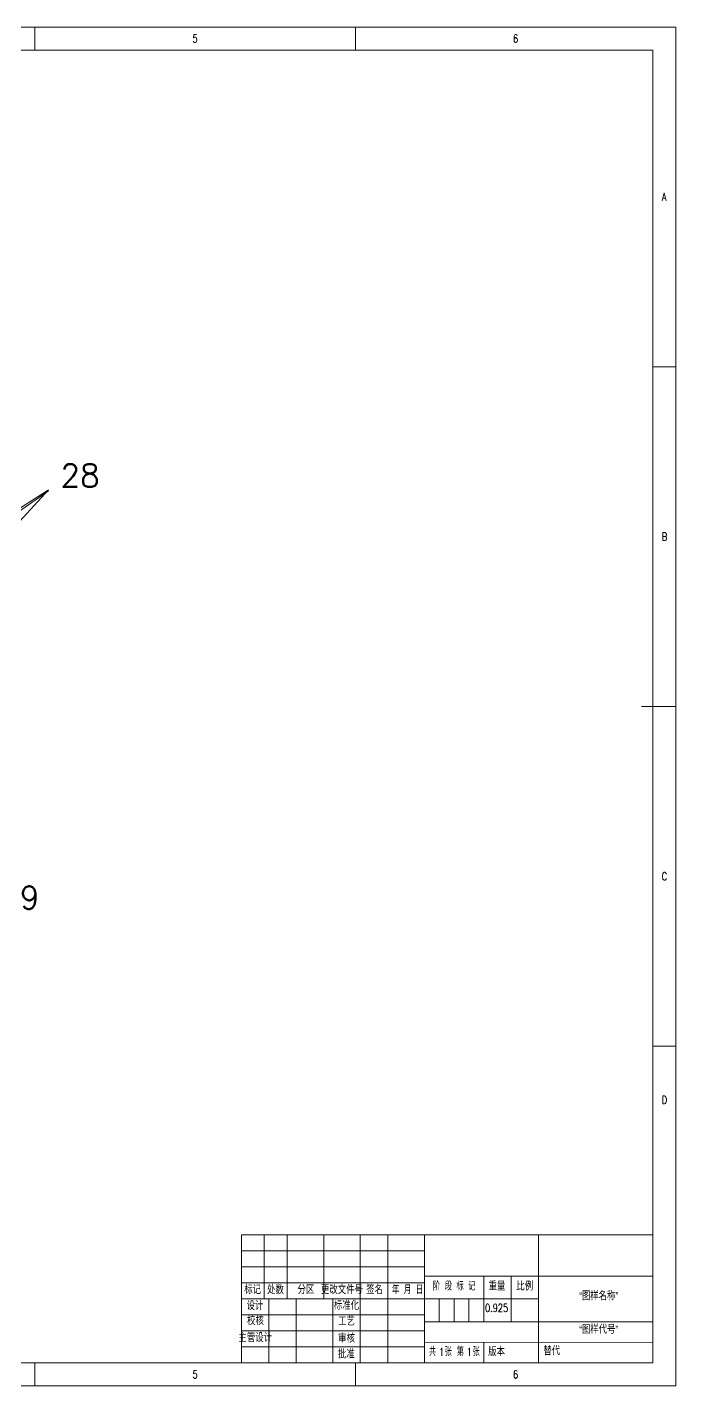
# Model space of a CAD drawing. Header units: millimetres. Extents: x 0 to 841, y 0 to 594.
# Drawn here: x 557 to 841, y 0 to 594 of the extents above; entities that cross this region are included whole.
import ezdxf

# ---------------------------------------------------------------- set-up
doc = ezdxf.new("R2010")
doc.units = ezdxf.units.MM
for name, color, linetype, lineweight in [('10', 7, 'Continuous', 18), ('5', 7, 'Continuous', 18), ('9', 7, 'Continuous', 18), ('SLD-0', 7, 'Continuous', 18), ('尺寸线层', 3, 'Continuous', 18)]:
    doc.layers.add(name, color=color, linetype=linetype, lineweight=lineweight)
doc.styles.add('SLDTEXTSTYLE0', font='txt.shx', dxfattribs={"width": 0.75})
doc.styles.add('SLDTEXTSTYLE1', font='txt.shx', dxfattribs={"width": 0.75, "bigfont": 'bigfont.shx'})
doc.styles.add('SLDTEXTSTYLE2', font='txt.shx', dxfattribs={"width": 0.65, "bigfont": 'bigfont.shx'})
doc.styles.add('SLDTEXTSTYLE3', font='txt.shx', dxfattribs={"width": 0.642857, "bigfont": 'bigfont.shx'})
doc.styles.add('SLDTEXTSTYLE4', font='txt.shx', dxfattribs={"width": 0.625, "bigfont": 'bigfont.shx'})
doc.styles.get("Standard").update_dxf_attribs({"font": 'txt.shx'})

# ---------------------------------------------------------------- blocks, each defined once
blk = doc.blocks.new('*X7')
at = {"layer": '10', "linetype": 'Continuous'}
h = blk.add_hatch(color=0, dxfattribs=at)
edge = h.paths.add_edge_path(flags=0)
edge.add_arc((472.74, 289.57), 0.381, 0, 360)
at = {"layer": '10', "color": 0, "linetype": 'Continuous'}
blk.add_line((472.74, 289.57), (566.64, 391.68), dxfattribs=at)
at = {"layer": '10', "color": 0}
blk.add_line((566.64, 391.68), (566.64, 391.68), dxfattribs=at)
blk = doc.blocks.new('*X8')
at = {"layer": '10', "linetype": 'Continuous'}
blk.add_hatch(color=0, dxfattribs=at).paths.add_polyline_path([(480.87, 331.91), (483.54, 334.3), (484.04, 333.57)], flags=0)
at = {"layer": '10', "color": 0, "linetype": 'Continuous'}
blk.add_line((480.87, 331.91), (566.64, 391.27), dxfattribs=at)
at = {"layer": '10', "color": 0}
blk.add_line((566.64, 391.27), (566.64, 391.27), dxfattribs=at)
blk = doc.blocks.new('*X9')
at = {"layer": '10', "linetype": 'Continuous'}
h = blk.add_hatch(color=0, dxfattribs=at)
edge = h.paths.add_edge_path(flags=0)
edge.add_arc((390.13, 278.46), 0.381, 0, 360)
at = {"layer": '10', "color": 0, "linetype": 'Continuous'}
blk.add_line((390.13, 278.46), (566.14, 391.41), dxfattribs=at)
at = {"layer": '10', "color": 0}
blk.add_line((566.14, 391.41), (566.14, 391.41), dxfattribs=at)

msp = doc.modelspace()

# ---------------------------------------------------------------- linework, layer by layer
at = {"layer": '10', "color": 7}
for p, q in [((560.67, 584), (560.67, 594)), ((700.83, 584), (700.83, 594)), ((841, 445.5), (831, 445.5)), ((841, 148.5), (831, 148.5)), ((651, 59), (731, 59)), ((651, 52), (731, 52)), ((737.5, 38), (737.5, 28)), ((744, 38), (744, 28)), ((750.5, 38), (750.5, 28)), ((560.67, 0), (560.67, 10)), ((700.83, 0), (700.83, 10))]:
    msp.add_line(p, q, dxfattribs=at)
at = {"layer": '10', "color": 7, "lineweight": 15}
for p, q in [((661, 66), (661, 38)), ((671, 66), (671, 38)), ((687, 66), (687, 38)), ((703, 66), (703, 10)), ((715, 66), (715, 10)), ((731, 66), (731, 10)), ((781, 66), (781, 38)), ((731, 48), (831, 48)), ((757, 48), (757, 28)), ((769, 48), (769, 28)), ((651, 45), (731, 45)), ((651, 38), (781, 38)), ((663, 38), (663, 10)), ((675, 38), (675, 10)), ((691, 38), (691, 10)), ((781, 38), (781, 10)), ((651, 31), (731, 31)), ((651, 24), (731, 24)), ((731, 28), (831, 28)), ((731, 19), (831, 19.03)), ((651, 17), (731, 17))]:
    msp.add_line(p, q, dxfattribs=at)
at = {"layer": '5', "color": 7, "lineweight": 15}
for p, q in [((831, 584), (25, 584)), ((831, 10), (831, 584)), ((651, 66), (831, 66)), ((651, 66), (651, 10)), ((0, 10), (831, 10))]:
    msp.add_line(p, q, dxfattribs=at)
at = {"layer": '5', "color": 7}
for p, q in [((831, 297), (826, 297)), ((841, 297), (831, 297))]:
    msp.add_line(p, q, dxfattribs=at)
at = {"layer": '9', "color": 7}
for p, q in [((841, 594), (0, 594)), ((841, 0), (841, 594)), ((0, 0), (841, 0))]:
    msp.add_line(p, q, dxfattribs=at)
at = {"layer": 'SLD-0', "lineweight": 15}
msp.add_line((757, 19.01), (757, 10), dxfattribs=at)

# ---------------------------------------------------------------- block references
at = {"layer": '10'}
for name in ['*X9', '*X7', '*X8']:
    msp.add_blockref(name, (0, 0), dxfattribs=at)

# ---------------------------------------------------------------- texts
at = {"layer": '10', "color": 7, "char_height": 3.5, "attachment_point": 2}
for s, insert, width, style in [('5', (630.74, 590.76), 2.25, 'SLDTEXTSTYLE0'), ('6', (770.91, 590.76), 2.625, 'SLDTEXTSTYLE0'), ('A', (835.87, 521.51), 3, 'SLDTEXTSTYLE0'), ('B', (836.02, 373.01), 2.625, 'SLDTEXTSTYLE0'), ('C', (836, 224.51), 2.625, 'SLDTEXTSTYLE0'), ('D', (836, 126.76), 2.625, 'SLDTEXTSTYLE0'), ('标记', (655.92, 43.65), 14.2625, 'SLDTEXTSTYLE1'), ('处数', (665.89, 43.65), 14.175, 'SLDTEXTSTYLE1'), ('分区', (679.2, 43.65), 13.9125, 'SLDTEXTSTYLE1'), ('更改文件号', (694.97, 43.65), 36.4875, 'SLDTEXTSTYLE1'), ('签名', (709.25, 43.65), 13.6792, 'SLDTEXTSTYLE1'), ('年 月 日', (723.65, 43.65), 23.8225, 'SLDTEXTSTYLE2'), ('阶 段 标 记', (744.05, 45.23), 33.4536, 'SLDTEXTSTYLE3'), ('重量', (762.75, 45.23), 14.3208, 'SLDTEXTSTYLE1'), ('比例', (774.9, 45.23), 13.2125, 'SLDTEXTSTYLE1'), ('设计', (656.93, 36.67), 14.2042, 'SLDTEXTSTYLE1'), ('标准化', (696.93, 36.78), 21.7583, 'SLDTEXTSTYLE1'), ('工艺', (696.96, 29.87), 14.0875, 'SLDTEXTSTYLE1'), ('审核', (696.97, 22.42), 13.9708, 'SLDTEXTSTYLE1'), ('批准', (696.88, 15.51), 14.3208, 'SLDTEXTSTYLE1'), ('共  张', (738.01, 16.59), 17.5833, 'SLDTEXTSTYLE4'), ('第  张', (750.24, 16.59), 17.559, 'SLDTEXTSTYLE4'), ('版本', (762.61, 16.56), 14.2625, 'SLDTEXTSTYLE1'), ('5', (630.74, 6.76), 2.25, 'SLDTEXTSTYLE0'), ('6', (770.91, 6.76), 2.625, 'SLDTEXTSTYLE0')]:
    msp.add_mtext(s, dxfattribs=dict(at, insert=insert, width=width, style=style))
at = {"layer": '10', "char_height": 3.5}
for s, insert, width, attachment_point, style in [('0.925', (762.59, 35.83), 14.625, 2, 'SLDTEXTSTYLE0'), ('“图样名称”', (807.25, 40.97), 37.8, 2, 'SLDTEXTSTYLE1'), ('校核', (657.13, 30.14), 14.175, 2, 'SLDTEXTSTYLE1'), ('“图样代号”', (807.25, 26.31), 37.8, 2, 'SLDTEXTSTYLE1'), ('主管设计', (657.06, 22.69), 29.1958, 2, 'SLDTEXTSTYLE1'), ('1', (737.45, 16.56), 1.5, 1, 'SLDTEXTSTYLE0'), ('1', (749.57, 16.56), 1.5, 1, 'SLDTEXTSTYLE0')]:
    msp.add_mtext(s, dxfattribs=dict(at, insert=insert, width=width, attachment_point=attachment_point, style=style))
at = {"layer": 'SLD-0', "insert": (783.07, 16.92), "char_height": 3.5, "width": 13.9708, "attachment_point": 1, "style": 'SLDTEXTSTYLE1'}
msp.add_mtext('替代', dxfattribs=at)
at = {"layer": '尺寸线层', "color": 0, "char_height": 10, "width": 12.3128, "attachment_point": 1}
for s, insert in [('28', (571.86, 403)), ('29', (545.55, 218.43))]:
    msp.add_mtext(s, dxfattribs=dict(at, insert=insert))

doc.saveas('drawing.dxf')
